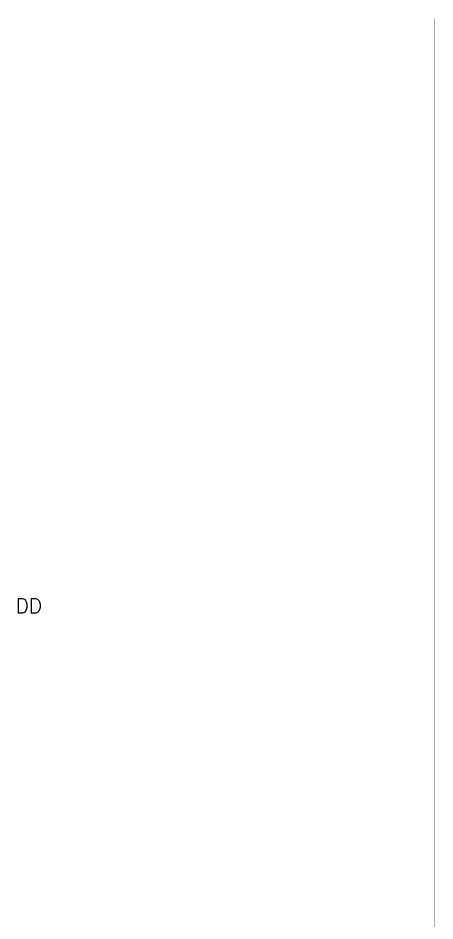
# Model space of a CAD drawing. Header units: inches. Extents: x -525059 to -412686, y 24208 to 76072.
# Drawn here: x -523566 to -515077, y 35106 to 53521 of the extents above; entities that cross this region are included whole.
import ezdxf

# ---------------------------------------------------------------- set-up
doc = ezdxf.new("R2010")
doc.units = ezdxf.units.IN
doc.header["$MEASUREMENT"] = 0
doc.linetypes.add('Tiretet', pattern=[546.805537, 264.583325, -105.833328, 70.555556, -105.833328])
for name, color, linetype in [('00 AXES', 7, 'Continuous'), ('ArchiCAD', 7, 'Continuous'), ('traits de coupes', 7, 'Continuous')]:
    doc.layers.add(name, color=color, linetype=linetype)
doc.layers.get('traits de coupes').off()
doc.styles.get("Standard").update_dxf_attribs({"font": 'txt', "bigfont": 'BIGFONT.SHX'})

# ---------------------------------------------------------------- blocks, each defined once
blk = doc.blocks.new('CUTPLANE_5', base_point=(-522095, 41259))
at = {"layer": 'ArchiCAD', "color": 7, "insert": (-523618, 41384), "char_height": 300, "attachment_point": 7}
blk.add_mtext('\\A1;{\\Ftxt.shx|c0;DD}', dxfattribs=at)

msp = doc.modelspace()

# ---------------------------------------------------------------- linework, layer by layer
at = {"layer": '00 AXES', "color": 1, "linetype": 'Tiretet', "const_width": 5}
msp.add_lwpolyline([(-515079.022, 31373.428), (-515079.022, 53518.786)], dxfattribs=at)

# ---------------------------------------------------------------- block references
at = {"layer": 'traits de coupes', "color": 7}
msp.add_blockref('CUTPLANE_5', (-522095.048, 41258.905), dxfattribs=at)

doc.saveas('drawing.dxf')
